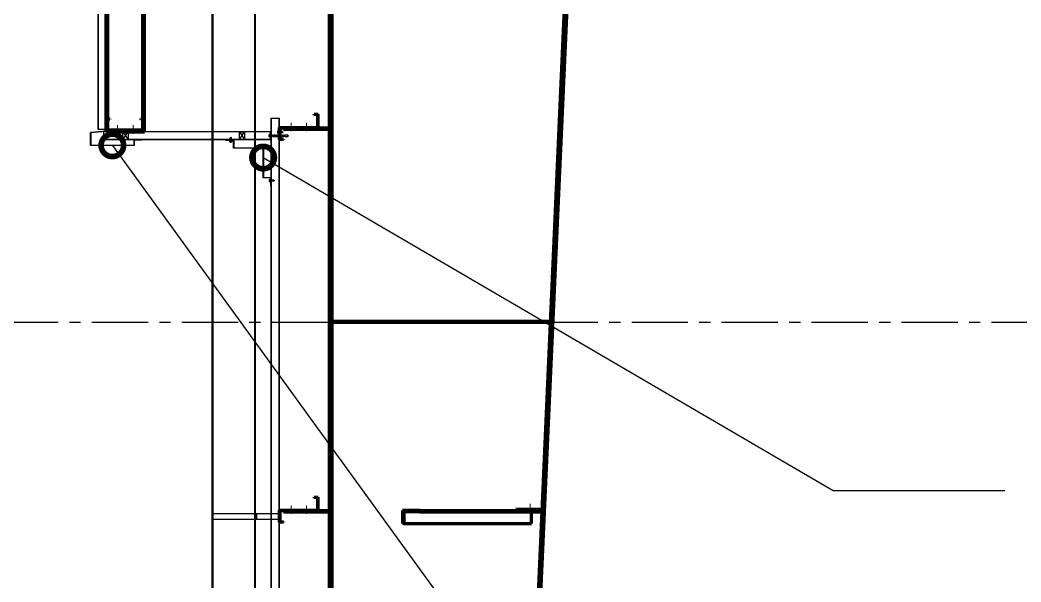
# Model space of a CAD drawing. Header units: inches. Extents: x 2 to 32666, y -5537 to 22.
# Drawn here: x 13732.21 to 13754.46, y -3836.91 to -3824.41 of the extents above; entities that cross this region are included whole.
import ezdxf

# ---------------------------------------------------------------- set-up
doc = ezdxf.new("R2010")
doc.units = ezdxf.units.IN
doc.header["$MEASUREMENT"] = 0
doc.linetypes.add('CENTER', pattern=[2, 1.25, -0.25, 0.25, -0.25])
for name, color, linetype in [('1', 1, 'Continuous'), ('2', 2, 'Continuous'), ('3', 3, 'Continuous'), ('4', 4, 'Continuous'), ('6', 6, 'Continuous'), ('9', 9, 'Continuous'), ('STRUCTURE', 1, 'Continuous'), ('Tim truc', 8, 'Continuous')]:
    doc.layers.add(name, color=color, linetype=linetype)
doc.styles.add('ST1', font='vnshx.shx', dxfattribs={"width": 0.7})
doc.dimstyles.new('175', dxfattribs={"dimtxt": 2.5, "dimasz": 1, "dimexe": 1, "dimexo": 0, "dimgap": 1, "dimtad": 1, "dimdec": 0, "dimlfac": 175, "dimzin": 0, "dimdsep": 46, "dimtxsty": 'ST1', "dimblk1": 'ARCHTICK', "dimblk2": 'ARCHTICK', "dimsah": 1, "dimcen": 1, "dimdle": 1, "dimclrd": 8, "dimclre": 8, "dimclrt": 3, "dimadec": 0, "dimazin": 0, "dimtfac": 1, "dimtdec": 0, "dimtix": 1, "dimtmove": 1, "dimatfit": 3, "dimldrblk": 'DOTSMALL', "dimfxl": 0, "dimtfill": 1, "dimtolj": 1, "dimtzin": 0, "dimlwd": -1, "dimlwe": -1, "dimarcsym": 0})

# ---------------------------------------------------------------- blocks, each defined once
blk = doc.blocks.new('vit 5')
at = {"layer": 'STRUCTURE', "color": 1, "linetype": 'Continuous'}
for p, q in [((-23619.05, 33070.93), (-23617.72, 33071.26)), ((-23619.05, 33070.79), (-23619.05, 33070.93)), ((-23619.05, 33070.93), (-23615.05, 33070.93)), ((-23615.05, 33070.79), (-23619.05, 33070.79)), ((-23615.11, 33070.43), (-23619, 33070.43)), ((-23618.65, 33071.56), (-23615.45, 33071.56)), ((-23618.65, 33071.29), (-23617.85, 33071.29)), ((-23618.12, 33071.56), (-23618.12, 33072.49)), ((-23618.08, 33071.56), (-23618.02, 33072.33)), ((-23617.98, 33072.62), (-23616.12, 33072.62)), ((-23617.97, 33070.13), (-23616.19, 33070.4)), ((-23617.85, 33071.29), (-23616.25, 33071.29)), ((-23617.72, 33071.26), (-23617.72, 33071.29)), ((-23617.72, 33071.26), (-23616.38, 33071.26)), ((-23617.71, 33070.33), (-23617.71, 33070.43)), ((-23617.71, 33070.02), (-23617.71, 33069.84)), ((-23617.14, 33072.33), (-23617.08, 33071.56)), ((-23617.01, 33071.56), (-23616.95, 33072.33)), ((-23616.4, 33070.2), (-23616.4, 33070.02)), ((-23616.39, 33071.26), (-23616.39, 33071.29)), ((-23616.38, 33071.26), (-23615.05, 33070.93)), ((-23616.25, 33071.29), (-23615.45, 33071.29)), ((-23616.08, 33072.33), (-23616.02, 33071.56)), ((-23615.98, 33071.56), (-23615.98, 33072.49)), ((-23615.05, 33070.93), (-23615.05, 33070.79)), ((-23617.97, 33069.63), (-23616.19, 33069.91)), ((-23617.97, 33069.14), (-23616.19, 33069.41)), ((-23617.97, 33068.65), (-23616.19, 33068.92)), ((-23617.97, 33064.89), (-23616.19, 33065.17)), ((-23617.97, 33064.4), (-23616.19, 33064.68)), ((-23617.97, 33063.91), (-23616.19, 33064.19)), ((-23617.97, 33063.42), (-23616.19, 33063.7)), ((-23617.97, 33062.93), (-23616.19, 33063.2)), ((-23617.97, 33062.44), (-23616.19, 33062.71)), ((-23617.97, 33061.94), (-23616.19, 33062.22)), ((-23617.97, 33061.45), (-23616.19, 33061.73)), ((-23617.97, 33060.96), (-23616.19, 33061.24)), ((-23617.97, 33060.47), (-23616.19, 33060.75)), ((-23617.71, 33069.53), (-23617.71, 33069.35)), ((-23617.71, 33069.04), (-23617.71, 33068.85)), ((-23617.71, 33068.54), (-23617.71, 33065.28)), ((-23617.71, 33065.29), (-23617.71, 33065.1)), ((-23617.71, 33064.79), (-23617.71, 33064.61)), ((-23617.71, 33064.3), (-23617.71, 33064.12)), ((-23617.71, 33063.81), (-23617.71, 33063.63)), ((-23617.71, 33063.32), (-23617.71, 33063.13)), ((-23617.71, 33062.83), (-23617.71, 33062.64)), ((-23617.71, 33062.33), (-23617.71, 33062.15)), ((-23617.71, 33061.84), (-23617.71, 33061.66)), ((-23617.71, 33061.35), (-23617.71, 33061.17)), ((-23617.71, 33060.86), (-23617.71, 33060.68)), ((-23617.71, 33060.37), (-23617.71, 33060.18)), ((-23617.57, 33067.55), (-23617.57, 33066.56)), ((-23617.13, 33067.55), (-23617.13, 33066.56)), ((-23616.77, 33067.55), (-23616.77, 33066.56)), ((-23616.4, 33069.71), (-23616.4, 33069.53)), ((-23616.4, 33069.22), (-23616.4, 33069.04)), ((-23616.4, 33068.73), (-23616.4, 33065.47)), ((-23616.4, 33065.47), (-23616.4, 33065.29)), ((-23616.4, 33064.98), (-23616.4, 33064.79)), ((-23616.4, 33064.49), (-23616.4, 33064.3)), ((-23616.4, 33063.99), (-23616.4, 33063.81)), ((-23616.4, 33063.5), (-23616.4, 33063.32)), ((-23616.4, 33063.01), (-23616.4, 33062.83)), ((-23616.4, 33062.52), (-23616.4, 33062.34)), ((-23616.4, 33062.03), (-23616.4, 33061.84)), ((-23616.4, 33061.54), (-23616.4, 33061.35)), ((-23616.4, 33061.04), (-23616.4, 33060.86)), ((-23616.4, 33060.55), (-23616.4, 33060.37)), ((-23617.97, 33059.98), (-23616.19, 33060.25)), ((-23617.97, 33059.49), (-23616.19, 33059.76)), ((-23617.97, 33058.99), (-23616.19, 33059.27)), ((-23617.97, 33058.5), (-23616.19, 33058.78)), ((-23617.97, 33058.01), (-23616.19, 33058.29)), ((-23617.97, 33057.52), (-23616.19, 33057.8)), ((-23617.97, 33057.12), (-23616.67, 33057.33)), ((-23617.71, 33059.88), (-23617.71, 33059.69)), ((-23617.71, 33059.38), (-23617.71, 33059.2)), ((-23617.71, 33058.89), (-23617.71, 33058.71)), ((-23617.71, 33058.4), (-23617.71, 33058.22)), ((-23617.71, 33057.91), (-23617.71, 33057.73)), ((-23617.7, 33057.04), (-23616.76, 33057.17)), ((-23617.7, 33054.38), (-23617.57, 33054.57)), ((-23616.6, 33054.72), (-23616.42, 33057.47)), ((-23616.42, 33057.37), (-23616.19, 33057.4)), ((-23616.4, 33060.06), (-23616.4, 33059.88)), ((-23616.4, 33059.57), (-23616.4, 33059.38)), ((-23616.4, 33059.08), (-23616.4, 33058.89)), ((-23616.4, 33058.58), (-23616.4, 33058.4)), ((-23616.4, 33058.09), (-23616.4, 33057.91))]:
    blk.add_line(p, q, dxfattribs=at)
for points in [[(-23617.97, 33070.13), (-23617.71, 33070.33), (-23617.05, 33070.43)], [(-23616.23, 33070.43), (-23616.19, 33070.4), (-23616.4, 33070.21), (-23617.71, 33070.02), (-23617.97, 33070.13)], [(-23617.97, 33069.63), (-23617.71, 33069.84), (-23616.4, 33070.02), (-23616.19, 33069.91), (-23616.4, 33069.71), (-23617.71, 33069.52), (-23617.97, 33069.63)], [(-23617.97, 33069.14), (-23617.71, 33069.35), (-23616.4, 33069.53), (-23616.19, 33069.41), (-23616.4, 33069.22), (-23617.71, 33069.03), (-23617.97, 33069.14)], [(-23617.97, 33068.65), (-23617.71, 33068.85), (-23616.4, 33069.04), (-23616.19, 33068.92), (-23616.4, 33068.73), (-23617.71, 33068.54), (-23617.97, 33068.65)], [(-23617.97, 33064.89), (-23617.71, 33065.1), (-23616.4, 33065.29), (-23616.19, 33065.17), (-23616.4, 33064.98), (-23617.71, 33064.79), (-23617.97, 33064.89)], [(-23617.97, 33064.4), (-23617.71, 33064.61), (-23616.4, 33064.79), (-23616.19, 33064.68), (-23616.4, 33064.49), (-23617.71, 33064.3), (-23617.97, 33064.4)], [(-23617.97, 33063.91), (-23617.71, 33064.12), (-23616.4, 33064.3), (-23616.19, 33064.19), (-23616.4, 33063.99), (-23617.71, 33063.8), (-23617.97, 33063.91)], [(-23617.97, 33063.42), (-23617.71, 33063.63), (-23616.4, 33063.81), (-23616.19, 33063.7), (-23616.4, 33063.5), (-23617.71, 33063.31), (-23617.97, 33063.42)], [(-23617.97, 33062.93), (-23617.71, 33063.13), (-23616.4, 33063.32), (-23616.19, 33063.2), (-23616.4, 33063.01), (-23617.71, 33062.82), (-23617.97, 33062.93)], [(-23617.97, 33062.44), (-23617.71, 33062.64), (-23616.4, 33062.83), (-23616.19, 33062.71), (-23616.4, 33062.52), (-23617.71, 33062.33), (-23617.97, 33062.44)], [(-23617.97, 33061.94), (-23617.71, 33062.15), (-23616.4, 33062.34), (-23616.19, 33062.22), (-23616.4, 33062.03), (-23617.71, 33061.84), (-23617.97, 33061.94)], [(-23617.97, 33061.45), (-23617.71, 33061.66), (-23616.4, 33061.84), (-23616.19, 33061.73), (-23616.4, 33061.54), (-23617.71, 33061.35), (-23617.97, 33061.45)], [(-23617.97, 33060.96), (-23617.71, 33061.17), (-23616.4, 33061.35), (-23616.19, 33061.24), (-23616.4, 33061.04), (-23617.71, 33060.85), (-23617.97, 33060.96)], [(-23617.97, 33060.47), (-23617.71, 33060.68), (-23616.4, 33060.86), (-23616.19, 33060.75), (-23616.4, 33060.55), (-23617.71, 33060.36), (-23617.97, 33060.47)], [(-23617.97, 33059.98), (-23617.71, 33060.18), (-23616.4, 33060.37), (-23616.19, 33060.25), (-23616.4, 33060.06), (-23617.71, 33059.87), (-23617.97, 33059.98)], [(-23617.41, 33066.56), (-23617.41, 33067.55)], [(-23616.97, 33066.56), (-23616.97, 33067.55)], [(-23616.6, 33066.56), (-23616.6, 33067.55)], [(-23617.97, 33059.49), (-23617.71, 33059.69), (-23616.4, 33059.88), (-23616.19, 33059.76), (-23616.4, 33059.57), (-23617.71, 33059.38), (-23617.97, 33059.49)], [(-23617.97, 33058.99), (-23617.71, 33059.2), (-23616.4, 33059.38), (-23616.19, 33059.27), (-23616.4, 33059.08), (-23617.71, 33058.89), (-23617.97, 33058.99)], [(-23617.97, 33058.5), (-23617.71, 33058.71), (-23616.4, 33058.89), (-23616.19, 33058.78), (-23616.4, 33058.58), (-23617.71, 33058.4), (-23617.97, 33058.5)], [(-23617.97, 33058.01), (-23617.71, 33058.22), (-23616.4, 33058.4), (-23616.19, 33058.29), (-23616.4, 33058.09), (-23617.71, 33057.9), (-23617.97, 33058.01)], [(-23617.97, 33057.52), (-23617.71, 33057.73), (-23616.4, 33057.91), (-23616.19, 33057.8), (-23616.4, 33057.6), (-23617.71, 33057.41), (-23617.97, 33057.52)], [(-23617.97, 33057.12), (-23617.71, 33057.33), (-23616.64, 33057.48)], [(-23617.7, 33057.02), (-23617.71, 33057.02), (-23617.97, 33057.12)], [(-23617.7, 33057.04), (-23617.7, 33054.38), (-23617.09, 33053.78)], [(-23617.33, 33054.55), (-23617.01, 33053.76), (-23616.4, 33054.35), (-23616.4, 33057.6)], [(-23617.03, 33053.81), (-23616.71, 33054.39)], [(-23616.44, 33057.51), (-23616.4, 33057.52), (-23616.19, 33057.4), (-23616.4, 33057.21)], [(-23616.4, 33057.91), (-23616.4, 33057.99)]]:
    blk.add_lwpolyline(points, dxfattribs=at)
for centre, major_axis, ratio, start_param, end_param in [((-23620.16, 33070.44), (-0.822, 0.822), 1, 3.915086, 4.236522), ((-23618.63, 33071.42), (0.0956, 0.0956), 1, 0.954633, 3.757756), ((-23617.98, 33072.49), (-0.0943, 0.0943), 1, -0.785398, 0.785398), ((-23617.58, 33071.76), (0.508, 0.508), 1, 0.131933, 1.438864), ((-23616.51, 33071.76), (0.508, 0.508), 1, 0.131933, 1.438864), ((-23616.12, 33072.49), (-0.0943, 0.0943), 1, 3.926991, 5.497787), ((-23615.5, 33071.42), (-0.1, 0.1), 1, 2.701137, 5.152845), ((-23613.95, 33070.44), (-1.15, 0.17), 0.90746, -0.177273, 0.177273), ((-23617.49, 33067.55), (0.0589, 0.0589), 1, 5.497786, 8.639379), ((-23617.49, 33066.56), (0.0589, 0.0589), 1, 2.356194, 5.497786), ((-23617.05, 33067.55), (0.0589, 0.0589), 1, 5.497786, 8.639379), ((-23617.05, 33066.56), (0.0589, 0.0589), 1, 2.356194, 5.497786), ((-23616.68, 33067.55), (0.0589, 0.0589), 1, 5.497786, 8.639379), ((-23616.68, 33066.56), (0.0589, 0.0589), 1, 2.356194, 5.497786), ((-23617.44, 33054.48), (-0.076, 0.152), 0.752568, -1.468408, 0.606812), ((-23617.04, 33053.85), (0.0625, 0.0625), 1, 3.247504, 4.281237), ((-23617.16, 33057.5), (0.363, 0.363), 1, 4.808661, 5.407478), ((-23617.18, 33054.75), (0.416, 0.416), 1, 4.859665, 5.449971), ((-23616.53, 33057.44), (0.0836, 0.0836), 1, 5.766736, 8.502032)]:
    blk.add_ellipse(centre, major_axis=major_axis, ratio=ratio, start_param=start_param, end_param=end_param, dxfattribs=at)
blk = doc.blocks.new('Short_Self_drilling')
at = {"layer": 'STRUCTURE', "color": 1, "linetype": 'Continuous'}
for p, q in [((6.4, 1.7), (-6.4, 1.7)), ((5.1, 3.8), (-5.1, 3.8)), ((-2.6, 2.9), (-5.1, 2.9)), ((-3.4, 3.8), (-3.4, 6.8)), ((3, 7.2), (-3, 7.2)), ((2.6, 2.9), (-2.6, 2.9)), ((-2.1, 2.8), (-2.1, 2.9)), ((6.3, 0), (0, 0)), ((2.2, 2.8), (2.2, 2.9)), ((2.2, -0.5), (2.2, 0)), ((5.1, 2.9), (2.6, 2.9)), ((3.4, 3.8), (3.4, 6.8)), ((3, -1.2), (-2.7, -0.2)), ((3, -2.7), (-2.7, -1.8)), ((3, -4.2), (-2.7, -3.3)), ((3, -5.8), (-2.7, -4.8)), ((3, -7.3), (-2.7, -6.3)), ((-1.9, -8), (-2.7, -7.9)), ((-2.1, -1.4), (-2.1, -0.9)), ((-2.1, -2.9), (-2.1, -2.4)), ((-2.1, -4.4), (-2.1, -3.9)), ((-2.1, -6), (-2.1, -5.4)), ((-2.1, -7.5), (-2.1, -7)), ((-2.1, -12.3), (-2.1, -8.5)), ((3, -8.8), (-1.1, -8.1)), ((2.1, -12.3), (2.1, -9.1)), ((2.2, -2), (2.2, -1.5)), ((2.2, -3.6), (2.2, -3)), ((2.2, -5.1), (2.2, -4.6)), ((2.2, -6.6), (2.2, -6.1)), ((2.2, -8.1), (2.2, -7.6))]:
    blk.add_line(p, q, dxfattribs=at)
blk.add_lwpolyline([(6.4, 1.3), (6.4, 1.7), (2.1, 2.8), (-2.1, 2.8), (-6.4, 1.7), (-6.4, 1.3)], close=True, dxfattribs=at)
for points in [[(-6.4, 1.3, -0.088869), (-6.3, 0), (0, 0)], [(-0.1, 3.8), (-0.3, 6.2, 0.338878), (-3.1, 6.2), (-3.3, 3.8)], [(3.3, 3.8), (3.1, 6.2, 0.338878), (0.3, 6.2), (0.1, 3.8)], [(2.1, -12.3), (0.2, -14.2, -0.333596), (-0.2, -14.2), (-2.1, -12.3)], [(-0.1, -14), (-1, -12.2, -0.148657), (-1.4, -11.2), (-2, -7.7, -0.815006), (-1.2, -7.8, 0.150833), (-0.8, -8.7)], [(2.1, -12.3), (1.7, -11.7, 0.52242), (0.9, -11.7), (-0.2, -14.2)]]:
    blk.add_lwpolyline(points, format="xyb", dxfattribs=at)
for points in [[(3, -1.2), (2.2, -1.5), (-2.1, -0.8), (-2.7, -0.2), (-2.4, 0)], [(3, -2.7), (2.2, -3), (-2.1, -2.4), (-2.7, -1.8), (-2.1, -1.4), (2.2, -2), (3, -2.7)], [(3, -4.2), (2.2, -4.6), (-2.1, -3.9), (-2.7, -3.3), (-2.1, -2.9), (2.2, -3.6), (3, -4.2)], [(3, -5.8), (2.2, -6.1), (-2.1, -5.4), (-2.7, -4.8), (-2.1, -4.4), (2.2, -5.1), (3, -5.8)], [(3, -7.3), (2.2, -7.6), (-2.1, -7), (-2.7, -6.3), (-2.1, -6), (2.2, -6.6), (3, -7.3)], [(-1.8, -8.5), (-2.1, -8.5), (-2.7, -7.9), (-2.1, -7.5), (-1.8, -7.5)], [(-1.3, -7.6), (2.2, -8.1), (3, -8.8)], [(-1.2, 0), (2.2, -0.5), (3, -1.2)], [(3, -8.8), (2.2, -9.1), (-0.8, -8.7)]]:
    blk.add_lwpolyline(points, dxfattribs=at)
for centre, radius, start, end in [((-5, 3.3), 0.455, 109.7949, 250.2674), ((-3, 6.8), 0.429, 90.0311, 180.0311), ((3, 6.8), 0.429, 0.0311, 90.0311), ((5.1, 3.3), 0.435, 279.7276, 80.3347), ((10, 0.2), 3.74, 162.2963, 182.6103)]:
    blk.add_arc(centre, radius, start, end, dxfattribs=at)
blk = doc.blocks.new('_ArchTick')
at = {"color": 0, "linetype": 'ByBlock', "const_width": 0.15}
blk.add_lwpolyline([(-0.5, -0.5), (0.5, 0.5)], dxfattribs=at)
blk = doc.blocks.new('_DotSmall')
at = {"color": 0, "linetype": 'ByBlock', "const_width": 0.5}
blk.add_lwpolyline([(-0.0625, 0, 1), (0.0625, 0, 1)], format="xyb", close=True, dxfattribs=at)

msp = doc.modelspace()

# ---------------------------------------------------------------- linework, layer by layer
at = {"layer": '1'}
for points in [[(13737.9744, -3835.3993), (13736.4718, -3835.3993), (13736.4718, -3835.5143), (13737.9744, -3835.5143)], [(13737.4318, -3835.3993), (13737.4604, -3835.3993), (13737.4604, -3835.5143), (13737.4318, -3835.5143)]]:
    msp.add_lwpolyline(points, close=True, dxfattribs=at)
at = {"layer": '2', "lineweight": 100}
for p, q in [((13739.0886, -3850.184), (13739.0886, -3820.6291)), ((13739.1458, -3850.184), (13739.1458, -3820.6291)), ((13744.4601, -3820.6291), (13742.5111, -3864.2737)), ((13744.5172, -3820.6317), (13742.5682, -3864.2763)), ((13734.1172, -3826.6098), (13734.1172, -3820.8911)), ((13734.1572, -3826.6098), (13734.1572, -3820.8911)), ((13734.9344, -3826.6098), (13734.9344, -3820.8911)), ((13734.9744, -3826.6098), (13734.9744, -3820.8911)), ((13738.7544, -3826.5163), (13738.7458, -3826.5077)), ((13738.7458, -3826.5163), (13738.7458, -3826.5077)), ((13738.7458, -3826.5077), (13738.8315, -3826.5077)), ((13738.8229, -3826.5163), (13738.7458, -3826.5163)), ((13738.8229, -3826.802), (13738.8229, -3826.5163)), ((13738.8315, -3826.5934), (13738.8229, -3826.5848)), ((13738.8315, -3826.8106), (13738.8315, -3826.5077)), ((13734.1172, -3826.8955), (13734.1172, -3826.6098)), ((13734.1172, -3826.6098), (13734.2029, -3826.6098)), ((13734.2029, -3826.6183), (13734.1258, -3826.6183)), ((13734.1258, -3826.6183), (13734.1258, -3826.8869)), ((13734.1572, -3826.8583), (13734.1572, -3826.6183)), ((13734.2029, -3826.6098), (13734.2029, -3826.6183)), ((13734.8972, -3826.6183), (13734.8887, -3826.6098)), ((13734.8887, -3826.6183), (13734.8887, -3826.6098)), ((13734.8887, -3826.6098), (13734.9744, -3826.6098)), ((13734.9658, -3826.6183), (13734.8887, -3826.6183)), ((13734.9344, -3826.8583), (13734.9344, -3826.6183)), ((13734.9658, -3826.8869), (13734.9658, -3826.6183)), ((13734.9744, -3826.6955), (13734.9658, -3826.6869)), ((13734.9744, -3826.8955), (13734.9744, -3826.6098)), ((13737.9744, -3827.0706), (13737.9744, -3826.802)), ((13737.9744, -3826.802), (13738.8229, -3826.802)), ((13737.9829, -3826.8106), (13737.9829, -3827.062)), ((13737.9829, -3826.8106), (13738.8315, -3826.8106)), ((13738.0601, -3826.8106), (13738.0601, -3826.8391)), ((13738.8315, -3826.8106), (13739.0886, -3826.8106)), ((13734.1172, -3826.8955), (13734.9744, -3826.8955)), ((13734.1258, -3826.8583), (13734.1572, -3826.8583)), ((13734.1258, -3826.8869), (13734.9658, -3826.8869)), ((13734.9572, -3826.8583), (13734.1344, -3826.8583)), ((13734.1344, -3826.8583), (13734.1344, -3826.8869)), ((13734.2029, -3826.8869), (13734.2029, -3826.8583)), ((13734.8887, -3826.8869), (13734.8887, -3826.8583)), ((13734.9344, -3826.8583), (13734.9658, -3826.8583)), ((13734.9572, -3826.8869), (13734.9572, -3826.8583)), ((13738.0601, -3826.8391), (13739.0886, -3826.8391)), ((13738.0601, -3827.0706), (13737.9744, -3827.0706)), ((13737.9829, -3827.062), (13738.0601, -3827.062)), ((13738.0601, -3827.062), (13738.0601, -3827.0706)), ((13743.9912, -3831.1155), (13739.1458, -3831.1155)), ((13739.1458, -3831.1155), (13739.1458, -3831.144)), ((13743.9912, -3831.144), (13739.1458, -3831.144)), ((13743.9912, -3831.1155), (13743.9912, -3831.144)), ((13738.7544, -3835.0326), (13738.7458, -3835.024)), ((13738.7458, -3835.0326), (13738.7458, -3835.024)), ((13738.7458, -3835.024), (13738.8315, -3835.024)), ((13738.8229, -3835.0326), (13738.7458, -3835.0326)), ((13738.8229, -3835.3183), (13738.8229, -3835.0326)), ((13738.8315, -3835.3269), (13738.8315, -3835.024)), ((13738.8315, -3835.1098), (13738.8229, -3835.1012)), ((13737.9744, -3835.5869), (13737.9744, -3835.3183)), ((13737.9744, -3835.3183), (13738.8229, -3835.3183)), ((13737.9829, -3835.3269), (13737.9829, -3835.5783)), ((13737.9829, -3835.3269), (13738.8315, -3835.3269)), ((13738.0601, -3835.3269), (13738.0601, -3835.3555)), ((13738.0601, -3835.3555), (13739.0886, -3835.3555)), ((13738.8315, -3835.3269), (13739.0886, -3835.3269)), ((13740.7355, -3835.3579), (13740.7045, -3835.3269)), ((13740.7045, -3835.3269), (13740.7045, -3835.3269)), ((13741.0916, -3835.3269), (13740.7045, -3835.3269)), ((13740.7045, -3835.3269), (13740.7045, -3835.6126)), ((13741.0916, -3835.3498), (13740.7355, -3835.3498)), ((13740.7355, -3835.3498), (13740.7355, -3835.6126)), ((13741.0916, -3835.3269), (13743.5547, -3835.3269)), ((13741.0916, -3835.3269), (13741.0916, -3835.3498)), ((13741.0916, -3835.3498), (13743.7666, -3835.3498)), ((13743.8026, -3835.2983), (13743.2312, -3835.2983)), ((13743.2312, -3835.2983), (13743.2312, -3835.3269)), ((13743.8026, -3835.3269), (13743.5547, -3835.3269)), ((13743.5726, -3835.6126), (13743.5726, -3835.3498)), ((13743.7666, -3835.3498), (13743.7666, -3835.3269)), ((13743.8026, -3835.2983), (13743.8026, -3835.3269)), ((13738.0601, -3835.5869), (13737.9744, -3835.5869)), ((13737.9829, -3835.5783), (13738.0601, -3835.5783)), ((13738.0601, -3835.5783), (13738.0601, -3835.5869)), ((13740.7355, -3835.6126), (13740.7045, -3835.6126)), ((13740.7355, -3835.6126), (13743.5726, -3835.6126))]:
    msp.add_line(p, q, dxfattribs=at)
at = {"layer": '2', "lineweight": 0}
for p, q in [((13734.3744, -3826.9412), (13734.3744, -3826.7526)), ((13734.3744, -3826.9412), (13734.3744, -3826.7526)), ((13734.7172, -3826.9412), (13734.7172, -3826.7526)), ((13734.7172, -3826.9412), (13734.7172, -3826.7526)), ((13738.2315, -3826.8848), (13738.2315, -3826.6963)), ((13738.2315, -3826.8563), (13738.2315, -3826.6963)), ((13738.2315, -3826.8563), (13738.2315, -3826.6963)), ((13738.2315, -3826.8563), (13738.2315, -3826.802)), ((13738.2315, -3826.8563), (13738.2315, -3826.802)), ((13738.5744, -3826.8848), (13738.5744, -3826.6963)), ((13738.5744, -3826.8563), (13738.5744, -3826.6963)), ((13738.5744, -3826.8563), (13738.5744, -3826.6963)), ((13738.5744, -3826.8563), (13738.5744, -3826.802)), ((13738.5744, -3826.8563), (13738.5744, -3826.802)), ((13738.2315, -3835.4012), (13738.2315, -3835.2126)), ((13738.2315, -3835.3726), (13738.2315, -3835.2126)), ((13738.2315, -3835.3726), (13738.2315, -3835.2126)), ((13738.5744, -3835.4012), (13738.5744, -3835.2126)), ((13738.5744, -3835.3726), (13738.5744, -3835.2126)), ((13738.5744, -3835.3726), (13738.5744, -3835.2126)), ((13743.5455, -3835.3955), (13743.5455, -3835.1783)), ((13743.5455, -3835.3955), (13743.5455, -3835.1783)), ((13738.2315, -3835.3726), (13738.2315, -3835.3183)), ((13738.2315, -3835.3726), (13738.2315, -3835.3183)), ((13738.5744, -3835.3726), (13738.5744, -3835.3183)), ((13738.5744, -3835.3726), (13738.5744, -3835.3183))]:
    msp.add_line(p, q, dxfattribs=at)
at = {"layer": '3'}
for p, q in [((13733.9458, -3826.8448), (13733.9458, -3814.3679)), ((13733.9515, -3826.8448), (13733.9515, -3814.3679)), ((13734.1115, -3826.8448), (13734.1115, -3814.3679)), ((13737.7915, -3865.3017), (13737.7915, -3826.595)), ((13737.7915, -3826.595), (13737.9744, -3826.595)), ((13737.7972, -3865.3017), (13737.7972, -3826.595)), ((13737.9686, -3865.3017), (13737.9686, -3826.595)), ((13737.9744, -3865.3017), (13737.9744, -3826.595)), ((13734.1172, -3826.8448), (13733.9458, -3826.8448)), ((13737.7664, -3826.8955), (13734.0691, -3826.8955)), ((13734.0691, -3827.0783), (13734.0691, -3826.8955)), ((13737.7664, -3826.9012), (13734.0691, -3826.9012)), ((13737.7664, -3826.8955), (13737.7664, -3827.0783)), ((13737.7664, -3827.0726), (13734.0691, -3827.0726)), ((13737.7664, -3827.0783), (13734.0691, -3827.0783))]:
    msp.add_line(p, q, dxfattribs=at)
at = {"layer": '4'}
for p, q in [((13737.4147, -3820.7872), (13737.4147, -3901.7012)), ((13737.4318, -3820.7801), (13737.4318, -3901.7012)), ((13736.4718, -3821.1815), (13736.4718, -3901.7012)), ((13736.4889, -3821.1748), (13736.4889, -3901.7012))]:
    msp.add_line(p, q, dxfattribs=at)
at = {"layer": '6'}
for points in [[(13734.9165, -3827.084), (13734.7451, -3827.084), (13734.7451, -3827.1993), (13733.7726, -3827.1993), (13733.7726, -3826.9111), (13734.1115, -3826.8805), (13734.1115, -3826.4832), (13734.1172, -3826.4832), (13734.1172, -3826.8858), (13733.7783, -3826.9164), (13733.7783, -3827.1936), (13734.7394, -3827.1936), (13734.7394, -3827.0783), (13734.9165, -3827.0783)], [(13737.7817, -3828.0903), (13737.7817, -3827.9189), (13737.6103, -3827.9189), (13737.6103, -3827.2617), (13736.9532, -3827.2617), (13736.9532, -3827.0903), (13736.7817, -3827.0903), (13736.7817, -3827.0846), (13736.9589, -3827.0846), (13736.9589, -3827.256), (13737.616, -3827.256), (13737.616, -3827.9132), (13737.7874, -3827.9132), (13737.7874, -3828.0903)]]:
    msp.add_lwpolyline(points, close=True, dxfattribs=at)
at = {"layer": '9'}
for p, q in [((13734.4915, -3827.0726), (13734.6074, -3826.9012)), ((13734.4915, -3826.9012), (13734.6074, -3827.0726)), ((13737.083, -3827.0726), (13737.1989, -3826.9012)), ((13737.083, -3826.9012), (13737.1989, -3827.0726))]:
    msp.add_line(p, q, dxfattribs=at)
for points in [[(13734.4915, -3826.9012), (13734.6074, -3826.9012), (13734.6074, -3827.0726), (13734.4915, -3827.0726)], [(13737.083, -3826.9012), (13737.1989, -3826.9012), (13737.1989, -3827.0726), (13737.083, -3827.0726)]]:
    msp.add_lwpolyline(points, close=True, dxfattribs=at)
at = {"layer": 'Tim truc', "linetype": 'CENTER'}
for p, q in [((13739.0887, -3924.3761), (13739.0887, -3793.9869)), ((13723.8029, -3831.1298), (14224.8224, -3831.1298))]:
    msp.add_line(p, q, dxfattribs=at)

# ---------------------------------------------------------------- block references
at = {"color": 1, "xscale": 0.005485714286138882, "yscale": 0.005485714286138882, "zscale": 0.005485714286138882}
for p, rotation in [((13736.8903, -3827.0922), 179.9688724504064), ((13737.9697, -3826.906), 89.96887245040641), ((13737.7804, -3827.9847), 89.96887245040641)]:
    msp.add_blockref('Short_Self_drilling', p, dxfattribs=dict(at, rotation=rotation))
at = {"color": 8, "xscale": 0.02285714285714286, "yscale": 0.02285714285714286, "zscale": 0.02285714285714286, "rotation": 90.0000000001588}
msp.add_blockref('vit 5', (14493.6864, -3287.1668), dxfattribs=at)

# ---------------------------------------------------------------- leaders
at = {"layer": '1'}
for points in [[(13734.2588, -3827.1993), (13746.2132, -3843.6919), (13754.2625, -3843.6919)], [(13737.6103, -3827.4712), (13750.2804, -3834.8752), (13754.0978, -3834.8752)]]:
    msp.add_leader(points, dimstyle='175', override={"dimgap": 1, "dimtad": 0}, dxfattribs=at)

doc.saveas('drawing.dxf')
